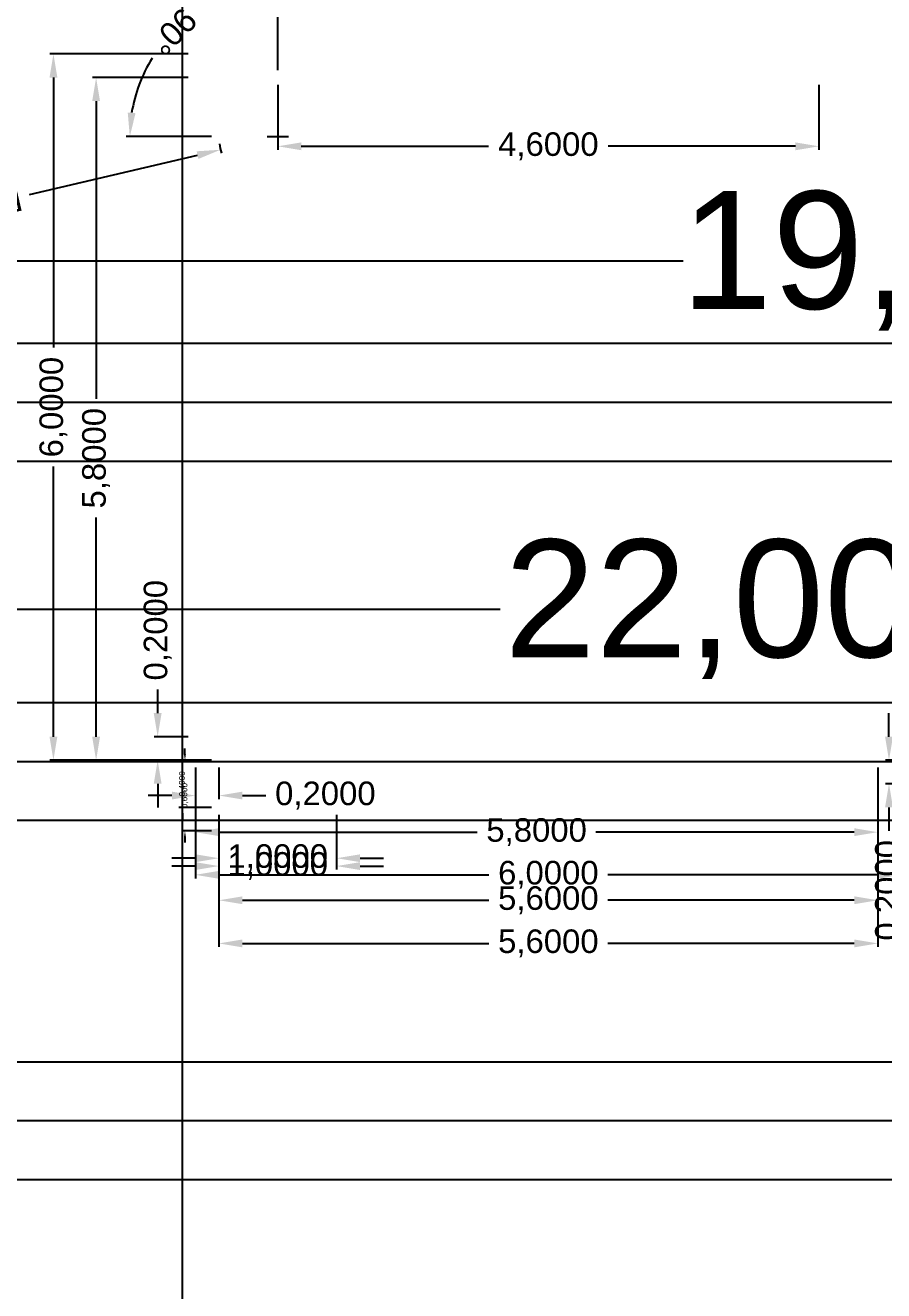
# Model space of a CAD drawing. Header units: millimetres. Extents: x -129 to 171, y -129 to 202.
# Drawn here: x 39.01 to 46.31, y 95.62 to 106.37 of the extents above; entities that cross this region are included whole.
import ezdxf

# ---------------------------------------------------------------- set-up
doc = ezdxf.new("R2010")
doc.units = ezdxf.units.MM
doc.header["$MEASUREMENT"] = 0
for name, color, linetype, plot in [('Acoperis', 180, 'Continuous', False), ('Dimensiuni corp 0', 11, 'Continuous', False), ('Dimensiuni interior_1', 11, 'Continuous', False), ('Dimensiuni lift', 11, 'Continuous', False)]:
    doc.layers.add(name, color=color, linetype=linetype, plot=plot)
doc.styles.get("Standard").update_dxf_attribs({"font": 'arial.ttf'})
doc.dimstyles.new('Mici', dxfattribs={"dimtxt": 0.05, "dimasz": 0.05, "dimexe": 0.03, "dimexo": 0.0625, "dimgap": 0.09, "dimtad": 0, "dimdec": 4, "dimzin": 0, "dimtxsty": 'Standard', "dimcen": 0.09, "dimclrd": 1, "dimclre": 1, "dimadec": 0, "dimazin": 0, "dimtfac": 1, "dimtdec": 4, "dimtofl": 0, "dimtmove": 0, "dimatfit": 3, "dimfxl": 1, "dimtolj": 1, "dimtzin": 0, "dimarcsym": 0})
doc.dimstyles.get("Standard").update_dxf_attribs({"dimtxt": 0.18, "dimasz": 0.18, "dimexe": 0.18, "dimexo": 0.0625, "dimgap": 0.09, "dimtad": 0, "dimtih": 1, "dimtoh": 1, "dimdec": 4, "dimzin": 0, "dimdsep": 46, "dimtxsty": 'Standard', "dimcen": 0.09, "dimadec": 0, "dimazin": 0, "dimtfac": 1, "dimtdec": 4, "dimtofl": 0, "dimtmove": 0, "dimatfit": 3, "dimfxl": 1, "dimtolj": 1, "dimtzin": 0, "dimarcsym": 0})

# ---------------------------------------------------------------- blocks, each defined once
blk = doc.blocks.new('*U32')
at = {"extrusion": (-1, 4.06467440516848e-14, 2.355961287695854e-14)}
for centre, radius, start, end in [((48.49999999999939, -16.80000000000097, -1.500000000000128), 51.80000000000093, 18.92464441605206, 161.0753555839479), ((48.49999999999981, -16.84057971014472, -1.000000000000142), 51.34057971014472, 19.14845577018345, 160.8515442298165), ((48.49999999999975, -16.84057971014466, -2.000000000000142), 51.3405797101447, 19.1484557701835, 160.8515442298165), ((48.49999999999926, -16.88235294117718, -1.500000000000156), 50.8823529411772, 19.3775731207342, 160.6224268792658)]:
    blk.add_arc(centre, radius, start, end, dxfattribs=at)
blk = doc.blocks.new('*U33')
at = {"layer": 'Acoperis', "color": 0, "linetype": 'ByBlock', "lineweight": -2, "transparency": 16777216, "rotation": 90.00000000000072}
for p in [(244.1809216590258, 135.3560430127633), (244.1809216590258, 132.3047430127634), (244.1809216590258, 129.2534430127633)]:
    blk.add_blockref('*U32', p, dxfattribs=at)
blk = doc.blocks.new('*D106')
at = {"layer": 'Defpoints', "color": 0, "transparency": 16777216}
for p in [(52.87651810821263, 111.5513269094057), (71.876518108157, 111.5513269094024), (52.87651810821263, 106.7931363103502)]:
    blk.add_point(p, dxfattribs=at)
at = {"layer": 'Dimensiuni lift', "color": 1, "lineweight": -2, "transparency": 16777216}
for p, q in [((52.87651810821263, 111.4888269094057), (52.87651810821263, 106.6131363103502)), ((71.876518108157, 111.4888269094024), (71.876518108157, 106.6131363103502)), ((53.67651810821263, 106.7931363103502), (59.87110200995834, 106.7931363103502)), ((71.076518108157, 106.7931363103502), (64.88193420641127, 106.7931363103502))]:
    blk.add_line(p, q, dxfattribs=at)
at = {"layer": 'Dimensiuni lift', "color": 1, "transparency": 16777216}
for points in [[(53.67651810821263, 106.9264696436836), (53.67651810821263, 106.6598029770169), (52.87651810821263, 106.7931363103502)], [(71.076518108157, 106.9264696436836), (71.076518108157, 106.6598029770169), (71.876518108157, 106.7931363103502)]]:
    blk.add_solid(points, dxfattribs=at)
at = {"layer": 'Dimensiuni lift', "color": 0, "transparency": 16777216, "insert": (62.37651810818481, 106.7931363103502), "char_height": 1, "attachment_point": 5}
blk.add_mtext('\\A1;19,0000', dxfattribs=at)
blk = doc.blocks.new('*D252')
at = {"layer": 'Defpoints', "color": 0, "transparency": 16777216}
for p in [(55.61549557371359, 117.0513269094006), (76.8765181081294, 117.0513269094006), (76.87651810812898, 30.05132690940289)]:
    blk.add_point(p, dxfattribs=at)
at = {"layer": 'Dimensiuni corp 0', "color": 1, "lineweight": -2, "transparency": 16777216}
for p, q in [((76.8140181081294, 117.0513269094006), (55.4354955737136, 117.0513269094006)), ((55.61549557371359, 116.2513269094006), (55.61549557371361, 76.10449198443582)), ((55.61549557371362, 30.85132690940288), (55.61549557371361, 70.99816183436762)), ((76.81401810812898, 30.05132690940289), (55.43549557371362, 30.05132690940288))]:
    blk.add_line(p, q, dxfattribs=at)
at = {"layer": 'Dimensiuni corp 0', "color": 1, "transparency": 16777216}
for points in [[(55.48216224038026, 116.2513269094006), (55.74882890704693, 116.2513269094006), (55.61549557371359, 117.0513269094006)], [(55.48216224038028, 30.85132690940288), (55.74882890704695, 30.85132690940288), (55.61549557371362, 30.05132690940288)]]:
    blk.add_solid(points, dxfattribs=at)
at = {"layer": 'Dimensiuni corp 0', "color": 0, "transparency": 16777216, "insert": (55.61549557371362, 73.5513269094017), "char_height": 1, "attachment_point": 5, "rotation": 90}
blk.add_mtext('\\A1;87,0000', dxfattribs=at)
blk = doc.blocks.new('*D271')
at = {"layer": 'Defpoints', "color": 0, "transparency": 16777216}
for p in [(49.87651810813048, 111.5513269094024), (71.876518108157, 111.5513269094331), (49.87651810813048, 103.8335818189615)]:
    blk.add_point(p, dxfattribs=at)
at = {"layer": 'Dimensiuni lift', "color": 1, "lineweight": -2, "transparency": 16777216}
for p, q in [((49.87651810813048, 111.4888269094024), (49.87651810813048, 103.6535818189615)), ((71.876518108157, 111.4888269094331), (71.876518108157, 103.6535818189615)), ((50.67651810813048, 103.8335818189615), (58.31550855834838, 103.8335818189615)), ((71.076518108157, 103.8335818189615), (63.4375276579391, 103.8335818189615))]:
    blk.add_line(p, q, dxfattribs=at)
at = {"layer": 'Dimensiuni lift', "color": 1, "transparency": 16777216}
for points in [[(50.67651810813048, 103.9669151522949), (50.67651810813048, 103.7002484856282), (49.87651810813048, 103.8335818189615)], [(71.076518108157, 103.9669151522949), (71.076518108157, 103.7002484856282), (71.876518108157, 103.8335818189615)]]:
    blk.add_solid(points, dxfattribs=at)
at = {"layer": 'Dimensiuni lift', "color": 0, "transparency": 16777216, "insert": (60.87651810814374, 103.8335818189615), "char_height": 1, "attachment_point": 5}
blk.add_mtext('\\A1;22,0000', dxfattribs=at)
blk = doc.blocks.new('*D490')
at = {"layer": 'Defpoints', "color": 0, "transparency": 16777216}
for p in [(55.72651810813068, 102.5513269094021), (61.72651810813062, 102.5513269094021), (61.72651810813062, 101.5777794467953)]:
    blk.add_point(p, dxfattribs=at)
at = {"layer": 'Dimensiuni interior_1', "color": 1, "lineweight": -2, "transparency": 16777216}
for p, q in [((55.72651810813068, 102.4888269094021), (55.72651810813068, 101.5477794467953)), ((61.72651810813062, 102.4888269094021), (61.72651810813062, 101.5477794467953)), ((55.92651810813068, 101.5777794467953), (58.22117022272819, 101.5777794467953)), ((61.52651810813062, 101.5777794467953), (59.23186599353311, 101.5777794467953))]:
    blk.add_line(p, q, dxfattribs=at)
at = {"layer": 'Dimensiuni interior_1', "color": 1, "transparency": 16777216}
for points in [[(55.92651810813068, 101.6111127801286), (55.92651810813068, 101.5444461134619), (55.72651810813068, 101.5777794467953)], [(61.52651810813062, 101.6111127801286), (61.52651810813062, 101.5444461134619), (61.72651810813062, 101.5777794467953)]]:
    blk.add_solid(points, dxfattribs=at)
at = {"layer": 'Dimensiuni interior_1', "color": 0, "transparency": 16777216, "insert": (58.72651810813065, 101.5777794467953), "char_height": 0.2, "attachment_point": 5}
blk.add_mtext('\\A1;6,0000', dxfattribs=at)
blk = doc.blocks.new('*D491')
at = {"layer": 'Defpoints', "color": 0, "transparency": 16777216}
for p in [(54.52006907488958, 108.5513269094022), (55.7265181081307, 108.5513269094022), (55.7265181081307, 102.5513269094022)]:
    blk.add_point(p, dxfattribs=at)
at = {"layer": 'Dimensiuni interior_1', "color": 1, "lineweight": -2, "transparency": 16777216}
for p, q in [((55.6640181081307, 108.5513269094022), (54.49006907488958, 108.5513269094022)), ((54.52006907488958, 108.3513269094022), (54.52006907488958, 106.0566747948045)), ((54.52006907488958, 102.7513269094022), (54.52006907488958, 105.0459790239995)), ((55.6640181081307, 102.5513269094022), (54.49006907488958, 102.5513269094022))]:
    blk.add_line(p, q, dxfattribs=at)
at = {"layer": 'Dimensiuni interior_1', "color": 1, "transparency": 16777216}
for points in [[(54.48673574155625, 108.3513269094022), (54.55340240822291, 108.3513269094022), (54.52006907488958, 108.5513269094022)], [(54.48673574155625, 102.7513269094022), (54.55340240822291, 102.7513269094022), (54.52006907488958, 102.5513269094022)]]:
    blk.add_solid(points, dxfattribs=at)
at = {"layer": 'Dimensiuni interior_1', "color": 0, "transparency": 16777216, "insert": (54.52006907488959, 105.551326909402), "char_height": 0.2, "attachment_point": 5, "rotation": 90}
blk.add_mtext('\\A1;6,0000', dxfattribs=at)
blk = doc.blocks.new('*D493')
at = {"layer": 'Defpoints', "color": 0, "transparency": 16777216}
for p in [(55.7265181081309, 102.5513269094021), (55.92651810813089, 102.5513269094021), (55.92651810813089, 102.2513856147286)]:
    blk.add_point(p, dxfattribs=at)
at = {"layer": 'Dimensiuni interior_1', "color": 1, "lineweight": -2, "transparency": 16777216}
for p, q in [((55.72651810813191, 102.4888269094016), (55.72651810813191, 102.221385614728)), ((55.92651810813189, 102.4888269094016), (55.92651810813189, 102.221385614728)), ((55.5265181081319, 102.2513856147281), (55.32651810813191, 102.2513856147281)), ((56.1265181081319, 102.251385614728), (56.3265181081319, 102.251385614728))]:
    blk.add_line(p, q, dxfattribs=at)
at = {"layer": 'Dimensiuni interior_1', "color": 1, "transparency": 16777216}
for points in [[(55.5265181081319, 102.2847189480614), (55.5265181081319, 102.2180522813947), (55.72651810813191, 102.2513856147281)], [(56.1265181081319, 102.2847189480614), (56.1265181081319, 102.2180522813947), (55.92651810813189, 102.2513856147281)]]:
    blk.add_solid(points, dxfattribs=at)
at = {"layer": 'Dimensiuni interior_1', "color": 0, "transparency": 16777216, "insert": (56.83132029094227, 102.251385614728), "char_height": 0.2, "attachment_point": 5}
blk.add_mtext('\\A1;0,2000', dxfattribs=at)
blk = doc.blocks.new('*D502')
at = {"layer": 'Defpoints', "color": 0, "transparency": 16777216}
for p in [(55.72651810813085, 102.5513269094018), (61.52651810813069, 102.5513269094021, 0.1000000000520807), (61.52651810813069, 101.9404017088588)]:
    blk.add_point(p, dxfattribs=at)
at = {"layer": 'Dimensiuni interior_1', "color": 1, "lineweight": -2, "transparency": 16777216}
for p, q in [((55.72651810812017, 102.4888269094076), (55.72651810812023, 101.9104017088646)), ((61.52651810812002, 102.4888269094085), (61.52651810812007, 101.9104017088652)), ((55.92651810812023, 101.9404017088647), (58.12171592530979, 101.9404017088649)), ((61.32651810812007, 101.9404017088652), (59.13132029093052, 101.940401708865))]:
    blk.add_line(p, q, dxfattribs=at)
at = {"layer": 'Dimensiuni interior_1', "color": 1, "transparency": 16777216}
for points in [[(55.92651810812023, 101.973735042198), (55.92651810812023, 101.9070683755313), (55.72651810812023, 101.9404017088646)], [(61.32651810812006, 101.9737350421986), (61.32651810812007, 101.9070683755319), (61.52651810812007, 101.9404017088652)]]:
    blk.add_solid(points, dxfattribs=at)
at = {"layer": 'Dimensiuni interior_1', "color": 0, "transparency": 16777216, "insert": (58.62651810812015, 101.9404017088649), "char_height": 0.2, "attachment_point": 5}
blk.add_mtext('\\A1;5,8000', dxfattribs=at)
blk = doc.blocks.new('*D503')
at = {"layer": 'Defpoints', "color": 0, "transparency": 16777216}
for p in [(55.40603940142503, 102.7513269094019), (55.72651810813099, 102.7513269094019), (55.72651810813088, 102.5513269094019)]:
    blk.add_point(p, dxfattribs=at)
at = {"layer": 'Dimensiuni interior_1', "color": 1, "lineweight": -2, "transparency": 16777216}
for p, q in [((55.40603940141432, 102.9513269094076), (55.4060394014143, 103.1513269094076)), ((55.6640181081203, 102.7513269094076), (55.37603940141434, 102.7513269094076)), ((55.6640181081202, 102.5513269094076), (55.37603940141436, 102.5513269094076)), ((55.40603940141438, 102.3513269094076), (55.4060394014144, 102.1513269094076))]:
    blk.add_line(p, q, dxfattribs=at)
at = {"layer": 'Dimensiuni interior_1', "color": 1, "transparency": 16777216}
for points in [[(55.37270606808099, 102.9513269094076), (55.43937273474765, 102.9513269094076), (55.40603940141434, 102.7513269094076)], [(55.37270606808105, 102.3513269094076), (55.43937273474771, 102.3513269094076), (55.40603940141436, 102.5513269094076)]]:
    blk.add_solid(points, dxfattribs=at)
at = {"layer": 'Dimensiuni interior_1', "color": 0, "transparency": 16777216, "insert": (55.40603940141425, 103.656129092218), "char_height": 0.2, "attachment_point": 5, "rotation": 90.00000000000597}
blk.add_mtext('\\A1;0,2000', dxfattribs=at)
blk = doc.blocks.new('*D504')
at = {"layer": 'Defpoints', "color": 0, "transparency": 16777216}
for p in [(54.8828203080535, 108.3513269094019), (55.72651810813025, 108.3513269094019), (55.72651810813088, 102.5513269094019)]:
    blk.add_point(p, dxfattribs=at)
at = {"layer": 'Dimensiuni interior_1', "color": 1, "lineweight": -2, "transparency": 16777216}
for p, q in [((55.66401810811897, 108.3513269094076), (54.85282030804222, 108.3513269094075)), ((54.88282030804224, 108.1513269094075), (54.8828203080425, 105.6220501278296)), ((54.8828203080428, 102.7513269094075), (54.88282030804261, 104.6124457622089)), ((55.6640181081202, 102.5513269094076), (54.85282030804282, 102.5513269094075))]:
    blk.add_line(p, q, dxfattribs=at)
at = {"layer": 'Dimensiuni interior_1', "color": 1, "transparency": 16777216}
for points in [[(54.84948697470891, 108.1513269094075), (54.91615364137557, 108.1513269094075), (54.88282030804222, 108.3513269094075)], [(54.84948697470947, 102.7513269094075), (54.91615364137613, 102.7513269094075), (54.88282030804282, 102.5513269094075)]]:
    blk.add_solid(points, dxfattribs=at)
at = {"layer": 'Dimensiuni interior_1', "color": 0, "transparency": 16777216, "insert": (54.88282030804256, 105.1172479450193), "char_height": 0.2, "attachment_point": 5, "rotation": 90.00000000000597}
blk.add_mtext('\\A1;5,8000', dxfattribs=at)
blk = doc.blocks.new('*D505')
at = {"layer": 'Defpoints', "color": 0, "transparency": 16777216}
for p in [(56.42651810813061, 107.8513269094021), (55.93963847780221, 107.737536639294)]:
    blk.add_point(p, dxfattribs=at)
at = {"layer": 'Dimensiuni interior_1', "color": 1, "lineweight": -2, "transparency": 16777216}
for p, q in [((56.42651810813062, 107.9413269094021), (56.42651810813061, 107.7613269094021)), ((56.3365181081306, 107.8513269094021), (56.51651810813063, 107.8513269094021)), ((54.31548033358652, 107.357949196287), (55.74488662567084, 107.6920205312508))]:
    blk.add_line(p, q, dxfattribs=at)
blk.add_arc((56.42651810813061, 107.8513269094021), 0.4999999999999858, 187.1619724391371, 196.5924165345568, dxfattribs=at)
at = {"layer": 'Dimensiuni interior_1', "color": 1, "transparency": 16777216}
blk.add_solid([(55.75247264367805, 107.6595618892289), (55.73730060766364, 107.7244791732727), (55.93963847780221, 107.737536639294)], dxfattribs=at)
at = {"layer": 'Dimensiuni interior_1', "color": 0, "transparency": 16777216, "insert": (53.73073324796127, 107.2212859952134), "char_height": 0.2, "attachment_point": 5, "rotation": 193.15466976377246}
blk.add_mtext('\\A1;R0,5000', dxfattribs=at)
blk = doc.blocks.new('*D507')
at = {"layer": 'Defpoints', "color": 0, "transparency": 16777216}
for p in [(56.42651810813064, 108.3513269094022), (61.02651810813066, 108.3513269094022), (61.02651810813067, 107.7668937335898)]:
    blk.add_point(p, dxfattribs=at)
at = {"layer": 'Dimensiuni interior_1', "color": 1, "lineweight": -2, "transparency": 16777216}
for p, q in [((56.42651810813066, 108.2888269094021), (56.42651810813066, 107.7368937335897)), ((61.02651810813068, 108.2888269094021), (61.02651810813068, 107.7368937335897)), ((56.62651810813066, 107.7668937335897), (58.21769136870365, 107.7668937335897)), ((60.82651810813068, 107.7668937335897), (59.23534484755768, 107.7668937335897))]:
    blk.add_line(p, q, dxfattribs=at)
at = {"layer": 'Dimensiuni interior_1', "color": 1, "transparency": 16777216}
for points in [[(56.62651810813066, 107.800227066923), (56.62651810813066, 107.7335604002564), (56.42651810813066, 107.7668937335897)], [(60.82651810813068, 107.8002270669231), (60.82651810813068, 107.7335604002564), (61.02651810813068, 107.7668937335897)]]:
    blk.add_solid(points, dxfattribs=at)
at = {"layer": 'Dimensiuni interior_1', "color": 0, "transparency": 16777216, "insert": (58.72651810813067, 107.7668937335897), "char_height": 0.2, "attachment_point": 5}
blk.add_mtext('\\A1;4,6000', dxfattribs=at)
blk = doc.blocks.new('*D508')
at = {"layer": 'Defpoints', "color": 0, "transparency": 16777216}
for p in [(55.79778036009326, 108.9403326336392), (56.4265181081306, 108.3513269094021), (55.92651810813061, 107.8513269094021), (56.42651810813062, 107.8513269094021)]:
    blk.add_point(p, dxfattribs=at)
at = {"layer": 'Dimensiuni interior_1', "color": 1, "lineweight": -2, "transparency": 16777216}
for p, q in [((56.42651810813059, 108.4138269094021), (56.42651810813059, 109.1388024054768)), ((55.86401810813061, 107.8513269094021), (55.13904261205592, 107.8513269094021))]:
    blk.add_line(p, q, dxfattribs=at)
for start, end in [(99.12245896162925, 121.8451838170293), (148.1548161829723, 170.877541038372)]:
    blk.add_arc((56.42651810813061, 107.8513269094021), 1.257475496074683, start, end, dxfattribs=at)
at = {"layer": 'Dimensiuni interior_1', "color": 1, "transparency": 16777216}
for points in [[(56.22450071064014, 109.1261252869431), (56.22980233813703, 109.0596697590291), (56.42651810813058, 109.1088024054768)], [(55.21817525850361, 108.0480426793956), (55.15171973058962, 108.0533443068926), (55.16904261205592, 107.8513269094021)]]:
    blk.add_solid(points, dxfattribs=at)
at = {"layer": 'Dimensiuni interior_1', "color": 0, "transparency": 16777216, "insert": (55.53734865768028, 108.7404963598524), "char_height": 0.2, "attachment_point": 5, "rotation": 225.0000000000001}
blk.add_mtext('\\A1;90°', dxfattribs=at)
blk = doc.blocks.new('*D509')
at = {"layer": 'Defpoints', "color": 0, "transparency": 16777216}
for p in [(55.92651810813067, 102.1513269094021), (61.52651810813069, 102.1513269094021), (61.52651810813069, 100.9953033521206)]:
    blk.add_point(p, dxfattribs=at)
at = {"layer": 'Dimensiuni interior_1', "color": 1, "lineweight": -2, "transparency": 16777216}
for p, q in [((55.92651810813067, 102.0888269094021), (55.92651810813067, 100.9653033521206)), ((61.52651810813069, 102.0888269094021), (61.52651810813069, 100.9653033521206)), ((56.12651810813067, 100.9953033521206), (58.22171592532031, 100.9953033521206)), ((61.32651810813068, 100.9953033521206), (59.23132029094104, 100.9953033521206))]:
    blk.add_line(p, q, dxfattribs=at)
at = {"layer": 'Dimensiuni interior_1', "color": 1, "transparency": 16777216}
for points in [[(56.12651810813067, 101.0286366854539), (56.12651810813067, 100.9619700187872), (55.92651810813067, 100.9953033521206)], [(61.32651810813068, 101.0286366854539), (61.32651810813068, 100.9619700187872), (61.52651810813069, 100.9953033521206)]]:
    blk.add_solid(points, dxfattribs=at)
at = {"layer": 'Dimensiuni interior_1', "color": 0, "transparency": 16777216, "insert": (58.72651810813068, 100.9953033521206), "char_height": 0.2, "attachment_point": 5}
blk.add_mtext('\\A1;5,6000', dxfattribs=at)
blk = doc.blocks.new('*D510')
at = {"layer": 'Defpoints', "color": 0, "transparency": 16777216}
for p in [(55.61698464636473, 102.5513269094022), (55.92651810813069, 102.5513269094022), (55.92651810813069, 102.1513269094022)]:
    blk.add_point(p, dxfattribs=at)
at = {"layer": 'Dimensiuni interior_1', "color": 1, "lineweight": -2, "transparency": 16777216}
for p, q in [((55.61698464636473, 102.6013269094022), (55.61698464636473, 102.6513269094022)), ((55.86401810813069, 102.5513269094022), (55.58698464636473, 102.5513269094022)), ((55.86401810813069, 102.1513269094022), (55.58698464636473, 102.1513269094022)), ((55.61698464636473, 102.1013269094022), (55.61698464636473, 102.0513269094022))]:
    blk.add_line(p, q, dxfattribs=at)
at = {"layer": 'Dimensiuni interior_1', "color": 1, "transparency": 16777216}
for points in [[(55.60865131303139, 102.6013269094022), (55.62531797969806, 102.6013269094022), (55.61698464636473, 102.5513269094022)], [(55.60865131303139, 102.1013269094022), (55.62531797969806, 102.1013269094022), (55.61698464636473, 102.1513269094022)]]:
    blk.add_solid(points, dxfattribs=at)
at = {"layer": 'Dimensiuni interior_1', "color": 0, "transparency": 16777216, "insert": (55.61698464636474, 102.3513269094021), "char_height": 0.05, "attachment_point": 5, "rotation": 90}
blk.add_mtext('\\A1;0,4000', dxfattribs=at)
blk = doc.blocks.new('*D513')
at = {"layer": 'Defpoints', "color": 0, "transparency": 16777216}
for p in [(55.92651810813067, 102.1513269094021), (56.92651810813067, 102.1513269094021), (56.92651810813067, 101.7190218632614)]:
    blk.add_point(p, dxfattribs=at)
at = {"layer": 'Dimensiuni interior_1', "color": 1, "lineweight": -2, "transparency": 16777216}
for p, q in [((55.92651810813067, 102.0888269094021), (55.92651810813067, 101.6890218632614)), ((56.92651810813067, 102.0888269094021), (56.92651810813067, 101.6890218632614)), ((55.72651810813066, 101.7190218632614), (55.52651810813067, 101.7190218632614)), ((57.12651810813067, 101.7190218632614), (57.32651810813066, 101.7190218632614))]:
    blk.add_line(p, q, dxfattribs=at)
at = {"layer": 'Dimensiuni interior_1', "color": 1, "transparency": 16777216}
for points in [[(55.72651810813066, 101.7523551965948), (55.72651810813066, 101.6856885299281), (55.92651810813067, 101.7190218632614)], [(57.12651810813067, 101.7523551965948), (57.12651810813067, 101.6856885299281), (56.92651810813067, 101.7190218632614)]]:
    blk.add_solid(points, dxfattribs=at)
at = {"layer": 'Dimensiuni interior_1', "color": 0, "transparency": 16777216, "insert": (56.42651810813067, 101.7190218632614), "char_height": 0.2, "attachment_point": 5}
blk.add_mtext('\\A1;1,0000', dxfattribs=at)
blk = doc.blocks.new('*D514')
at = {"layer": 'Defpoints', "color": 0, "transparency": 16777216}
for p in [(55.92651810813067, 101.9513269094021), (61.52651810813057, 101.9513269094021), (61.52651810813057, 101.3618441392645)]:
    blk.add_point(p, dxfattribs=at)
at = {"layer": 'Dimensiuni interior_1', "color": 1, "lineweight": -2, "transparency": 16777216}
for p, q in [((55.92651810813067, 101.8888269094021), (55.92651810813067, 101.3318441392645)), ((61.52651810813057, 101.8888269094021), (61.52651810813057, 101.3318441392645)), ((56.12651810813067, 101.3618441392645), (58.22171592532025, 101.3618441392645)), ((61.32651810813057, 101.3618441392645), (59.23132029094099, 101.3618441392645))]:
    blk.add_line(p, q, dxfattribs=at)
at = {"layer": 'Dimensiuni interior_1', "color": 1, "transparency": 16777216}
for points in [[(56.12651810813067, 101.3951774725979), (56.12651810813067, 101.3285108059312), (55.92651810813067, 101.3618441392645)], [(61.32651810813057, 101.3951774725979), (61.32651810813057, 101.3285108059312), (61.52651810813057, 101.3618441392645)]]:
    blk.add_solid(points, dxfattribs=at)
at = {"layer": 'Dimensiuni interior_1', "color": 0, "transparency": 16777216, "insert": (58.72651810813062, 101.3618441392645), "char_height": 0.2, "attachment_point": 5}
blk.add_mtext('\\A1;5,6000', dxfattribs=at)
blk = doc.blocks.new('*D515')
at = {"layer": 'Defpoints', "color": 0, "transparency": 16777216}
for p in [(55.63775752259917, 102.5513269094022), (55.92651810813069, 102.5513269094022), (55.92651810813069, 101.9513269094022)]:
    blk.add_point(p, dxfattribs=at)
at = {"layer": 'Dimensiuni interior_1', "color": 1, "lineweight": -2, "transparency": 16777216}
for p, q in [((55.63775752259917, 102.6013269094022), (55.63775752259917, 102.6513269094022)), ((55.86401810813069, 102.5513269094022), (55.60775752259917, 102.5513269094022)), ((55.86401810813069, 101.9513269094022), (55.60775752259917, 101.9513269094022)), ((55.63775752259917, 101.9013269094022), (55.63775752259917, 101.8513269094022))]:
    blk.add_line(p, q, dxfattribs=at)
at = {"layer": 'Dimensiuni interior_1', "color": 1, "transparency": 16777216}
for points in [[(55.62942418926584, 102.6013269094022), (55.64609085593251, 102.6013269094022), (55.63775752259917, 102.5513269094022)], [(55.62942418926584, 101.9013269094022), (55.64609085593251, 101.9013269094022), (55.63775752259917, 101.9513269094022)]]:
    blk.add_solid(points, dxfattribs=at)
at = {"layer": 'Dimensiuni interior_1', "color": 0, "transparency": 16777216, "insert": (55.63775752259919, 102.2513269094021), "char_height": 0.05, "attachment_point": 5, "rotation": 90}
blk.add_mtext('\\A1;0,6000', dxfattribs=at)
blk = doc.blocks.new('*D516')
at = {"layer": 'Defpoints', "color": 0, "transparency": 16777216}
for p in [(55.92651810813067, 101.9513269094021), (56.92651810813067, 101.9513269094021), (56.92651810813067, 101.6522555550953)]:
    blk.add_point(p, dxfattribs=at)
at = {"layer": 'Dimensiuni interior_1', "color": 1, "lineweight": -2, "transparency": 16777216}
for p, q in [((55.92651810813067, 101.8888269094021), (55.92651810813067, 101.6222555550953)), ((56.92651810813067, 101.8888269094021), (56.92651810813067, 101.6222555550953)), ((55.72651810813066, 101.6522555550953), (55.52651810813067, 101.6522555550953)), ((57.12651810813067, 101.6522555550953), (57.32651810813066, 101.6522555550953))]:
    blk.add_line(p, q, dxfattribs=at)
at = {"layer": 'Dimensiuni interior_1', "color": 1, "transparency": 16777216}
for points in [[(55.72651810813066, 101.6855888884287), (55.72651810813066, 101.618922221762), (55.92651810813067, 101.6522555550953)], [(57.12651810813067, 101.6855888884287), (57.12651810813067, 101.618922221762), (56.92651810813067, 101.6522555550953)]]:
    blk.add_solid(points, dxfattribs=at)
at = {"layer": 'Dimensiuni interior_1', "color": 0, "transparency": 16777216, "insert": (56.42651810813067, 101.6522555550953), "char_height": 0.2, "attachment_point": 5}
blk.add_mtext('\\A1;1,0000', dxfattribs=at)
blk = doc.blocks.new('*D545')
at = {"layer": 'Defpoints', "color": 0, "transparency": 16777216}
for p in [(61.92651810813075, 102.5513269094022), (61.621518108136, 102.3513269094022), (61.92651810813075, 102.3513269094022)]:
    blk.add_point(p, dxfattribs=at)
at = {"layer": 'Dimensiuni interior_1', "color": 1, "lineweight": -2, "transparency": 16777216}
for p, q in [((61.621518108136, 102.7513269094022), (61.621518108136, 102.9513269094022)), ((61.86401810813075, 102.5513269094022), (61.591518108136, 102.5513269094022)), ((61.86401810813075, 102.3513269094022), (61.591518108136, 102.3513269094022)), ((61.621518108136, 102.1513269094022), (61.621518108136, 101.9513269094022))]:
    blk.add_line(p, q, dxfattribs=at)
at = {"layer": 'Dimensiuni interior_1', "color": 1, "transparency": 16777216}
for points in [[(61.58818477480267, 102.7513269094022), (61.65485144146933, 102.7513269094022), (61.621518108136, 102.5513269094022)], [(61.58818477480267, 102.1513269094022), (61.65485144146933, 102.1513269094022), (61.621518108136, 102.3513269094022)]]:
    blk.add_solid(points, dxfattribs=at)
at = {"layer": 'Dimensiuni interior_1', "color": 0, "transparency": 16777216, "insert": (61.62151810813602, 101.4465247265918), "char_height": 0.2, "attachment_point": 5, "rotation": 90}
blk.add_mtext('\\A1;0,2000', dxfattribs=at)
blk = doc.blocks.new('*D550')
at = {"layer": 'Defpoints', "color": 0, "transparency": 16777216}
for p in [(61.92651810813075, 102.5513269094022), (61.62151810813407, 102.3513269094022), (61.92651810813086, 102.3513269094022)]:
    blk.add_point(p, dxfattribs=at)
at = {"layer": 'Dimensiuni interior_1', "color": 1, "lineweight": -2, "transparency": 16777216}
for p, q in [((61.62151810813407, 102.7513269094022), (61.62151810813407, 102.9513269094022)), ((61.86401810813075, 102.5513269094022), (61.59151810813407, 102.5513269094022)), ((61.86401810813086, 102.3513269094022), (61.59151810813407, 102.3513269094022)), ((61.62151810813407, 102.1513269094022), (61.62151810813407, 101.9513269094022))]:
    blk.add_line(p, q, dxfattribs=at)
at = {"layer": 'Dimensiuni interior_1', "color": 1, "transparency": 16777216}
for points in [[(61.58818477480074, 102.7513269094022), (61.6548514414674, 102.7513269094022), (61.62151810813407, 102.5513269094022)], [(61.58818477480074, 102.1513269094022), (61.6548514414674, 102.1513269094022), (61.62151810813407, 102.3513269094022)]]:
    blk.add_solid(points, dxfattribs=at)
at = {"layer": 'Dimensiuni interior_1', "color": 0, "transparency": 16777216, "insert": (61.62151810813408, 101.4465247265917), "char_height": 0.2, "attachment_point": 5, "rotation": 90}
blk.add_mtext('\\A1;0,2000', dxfattribs=at)
blk = doc.blocks.new('A$Ca0c041a6')
at = {"layer": 'Acoperis'}
blk.add_blockref('*U33', (-231.0810977321294, -113.5170430127632, 29.99999999999761), dxfattribs=at)
at = {"layer": 'Dimensiuni corp 0'}
dim = blk.add_linear_dim(base=(20.3388013924802, 34.79999999999838, -30.00000000000229), p1=(41.59982392689555, -52.19999999999931, -30.00000000000229), p2=(41.59982392689598, 34.79999999999832, -30.00000000000229), angle=90, dimstyle='Standard', dxfattribs=at)
dim.commit()
dim.dimension.update_dxf_attribs({"geometry": '*D252', "text_midpoint": (20.33880139248022, -8.700000000000486, -30.00000000000229), "dimtype": 128, "insert": (-35.2766941812334, -82.25132690940218)})
at = {"layer": 'Dimensiuni interior_1'}
dim = blk.add_angular_dim_3p(base=(20.52108617885986, 26.68900572423706, 1.899999999998801), center=(21.14982392689721, 25.59999999999995, 1.899999999998645), p1=(21.14982392689721, 26.09999999999994, 1.899999999998645), p2=(20.64982392689721, 25.59999999999994, 1.899999999998645), dimstyle='Mici', override={"dimtxt": 0.2, "dimasz": 0.2}, dxfattribs=at)
dim.commit()
dim.dimension.update_dxf_attribs({"geometry": '*D508', "text_midpoint": (20.26065447644689, 26.48916945045028, 1.899999999998801), "insert": (-35.2766941812334, -82.25132690940218)})
for base, p1, p2, angle, picture, middle in [((19.24337489365618, 26.3), (20.44982392689728, 20.29999999999994), (20.44982392689728, 26.29999999999994), 90, '*D491', (19.2433748936562, 23.29999999999978)), ((19.6061261268201, 26.09999999999968), (20.44982392689745, 20.29999999999963), (20.44982392689683, 26.09999999999962), 90.00000000000652, '*D504', (19.60612612682012, 22.86592103561138))]:
    dim = blk.add_linear_dim(base=base, p1=p1, p2=p2, angle=angle, dimstyle='Mici', override={"dimtxt": 0.2, "dimasz": 0.2}, dxfattribs=at)
    dim.commit()
    dim.dimension.update_dxf_attribs({"geometry": picture, "text_midpoint": middle, "dimtype": 128, "insert": (-35.2766941812334, -82.25132690940218)})
for base, p1, p2, angle, picture, middle in [((25.74982392689727, 25.51556682418762, 1.899999999998801), (21.14982392689721, 26.09999999999994, 1.899999999998645), (25.74982392689724, 26.09999999999995, 1.899999999998641), 4.071109992273301e-13, '*D507', (23.44982392689727, 25.51556682418754, 1.899999999998801)), ((20.12934522019164, 20.49999999999969), (20.44982392689745, 20.29999999999963), (20.44982392689757, 20.49999999999963), 90.00000000000652, '*D503', (20.12934522019165, 21.40480218281002)), ((26.34482392690261, 20.10000000000001, 8.100000000026412), (26.64982392689733, 20.29999999999994, 8.100000000026412), (26.64982392689733, 20.09999999999995, 8.100000000026412), 90, '*D545', (26.34482392690262, 19.19519781718959, 8.100000000026412)), ((26.34482392690067, 20.09999999999998), (26.64982392689733, 20.29999999999994), (26.64982392689744, 20.09999999999992), 90, '*D550', (26.34482392690069, 19.19519781718957)), ((26.24982392689729, 19.68907479945665), (20.44982392689745, 20.29999999999963), (26.24982392689729, 20.29999999999991, 0.09999999999864428), 6.106664988409953e-12, '*D502', (23.34982392689737, 19.68907479945665))]:
    dim = blk.add_linear_dim(base=base, p1=p1, p2=p2, angle=angle, dimstyle='Mici', override={"dimtxt": 0.2, "dimasz": 0.2}, dxfattribs=at)
    dim.commit()
    dim.dimension.update_dxf_attribs({"geometry": picture, "text_midpoint": middle, "insert": (-35.2766941812334, -82.25132690940218)})
dim = blk.add_radius_dim(center=(21.14982392689723, 25.59999999999995, 1.899999999998645), mpoint=(20.66294429656883, 25.48620972989186, 1.899999999998645), dimstyle='Mici', override={"dimtxt": 0.2, "dimasz": 0.2}, dxfattribs=at)
dim.commit()
dim.dimension.update_dxf_attribs({"geometry": '*D505', "text_midpoint": (18.45403906672789, 24.96995908581124, 1.899999999998801), "dimtype": 132, "insert": (-35.2766941812334, -82.25132690940218)})
for base, p1, p2, picture, middle in [((20.34029046513133, 20.3, 1.899999999998645), (20.64982392689727, 19.89999999999993, 1.899999999998645), (20.64982392689727, 20.29999999999994, 1.899999999998645), '*D510', (20.34029046513135, 20.09999999999995, 1.899999999998645)), ((20.36106334136578, 20.3, 15.29999999999864), (20.64982392689727, 19.69999999999993, 15.29999999999864), (20.64982392689727, 20.29999999999994, 15.29999999999864), '*D515', (20.36106334136579, 19.99999999999996, 15.29999999999864))]:
    dim = blk.add_linear_dim(base=base, p1=p1, p2=p2, angle=90, dimstyle='Mici', dxfattribs=at)
    dim.commit()
    dim.dimension.update_dxf_attribs({"geometry": picture, "text_midpoint": middle, "insert": (-35.2766941812334, -82.25132690940218)})
for base, p1, p2, picture, middle in [((20.6498239268975, 20.00005870532641), (20.44982392689751, 20.29999999999994), (20.6498239268975, 20.29999999999994), '*D493', (21.55462610970787, 20.00005870532641)), ((26.44982392689722, 19.32645253739308), (20.44982392689728, 20.29999999999994), (26.44982392689722, 20.29999999999994), '*D490', (23.44982392689725, 19.32645253739308)), ((21.64982392689727, 19.46769495385927, 1.899999999998585), (20.64982392689727, 19.89999999999993, 1.899999999998585), (21.64982392689727, 19.89999999999993, 1.899999999998645), '*D513', (21.14982392689727, 19.46769495385927, 1.899999999998585)), ((26.24982392689729, 18.74397644271839, 1.899999999998645), (20.64982392689727, 19.89999999999993, 1.899999999998645), (26.24982392689729, 19.89999999999993, 1.899999999998645), '*D509', (23.44982392689728, 18.74397644271839, 1.899999999998645)), ((21.64982392689727, 19.40092864569316, 15.29999999999864), (20.64982392689727, 19.69999999999993, 15.29999999999864), (21.64982392689727, 19.69999999999995, 15.29999999999864), '*D516', (21.14982392689727, 19.40092864569316, 15.29999999999864)), ((26.24982392689718, 19.11051722986234, 15.29999999999864), (20.64982392689727, 19.69999999999993, 15.29999999999864), (26.24982392689718, 19.69999999999993, 15.29999999999864), '*D514', (23.44982392689722, 19.11051722986234, 15.29999999999864))]:
    dim = blk.add_linear_dim(base=base, p1=p1, p2=p2, dimstyle='Mici', override={"dimtxt": 0.2, "dimasz": 0.2}, dxfattribs=at)
    dim.commit()
    dim.dimension.update_dxf_attribs({"geometry": picture, "text_midpoint": middle, "insert": (-35.2766941812334, -82.25132690940218)})
at = {"layer": 'Dimensiuni lift'}
dim = blk.add_linear_dim(base=(14.59982392689709, 21.58225490955935, 149.9999999999976), p1=(36.59982392680881, 111.5513269093852, 149.9999999999484), p2=(14.59982392689709, 29.30000000000022, 149.9999999999976), dimstyle='Standard', dxfattribs=at)
dim.commit()
dim.dimension.update_dxf_attribs({"geometry": '*D271', "text_midpoint": (25.59982392691035, 21.58225490955935, 149.9999999999976), "insert": (-35.2766941812334, -82.25132690940218)})
dim = blk.add_linear_dim(base=(17.59982392697923, 24.54180940094805, 149.9999999999976), p1=(36.59982392692361, 29.30000000000025, 149.9999999999863), p2=(17.59982392697923, 29.30000000000356, 149.9999999999916), dimstyle='Standard', dxfattribs=at)
dim.commit()
dim.dimension.update_dxf_attribs({"geometry": '*D106', "text_midpoint": (27.09982392695142, 24.54180940094805, 149.9999999999976), "dimtype": 128, "insert": (-35.2766941812334, -82.25132690940218)})

msp = doc.modelspace()

# ---------------------------------------------------------------- block references
msp.add_blockref('A$Ca0c041a6', (20.00521919834317, 79.82216798985236))

doc.saveas('drawing.dxf')
